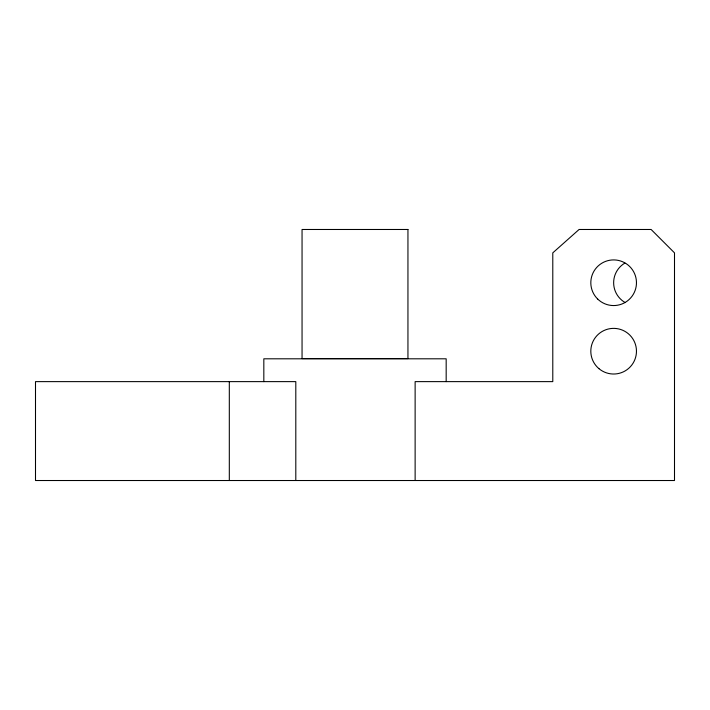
<?xml version="1.0" encoding="UTF-8"?>
<svg xmlns="http://www.w3.org/2000/svg" width="710" height="710" viewBox="0 0 710 710"><rect width="100%" height="100%" fill="white"/><g stroke="black" fill="none" stroke-linecap="round" stroke-linejoin="round"><path stroke-width="1.06" d="M446.173 381.625L446.173 358.807L263.827 358.807L263.827 381.625M415.128 480.519L415.128 381.625L552.788 381.625L552.788 252.858L579.085 229.481L651.123 229.481L674.5 252.858L674.5 480.519L35.5 480.519L35.5 381.625L295.804 381.625L295.804 480.519M229.312 381.625L229.312 480.519M625.244 302.602A22.818 22.818 0 0 1 624.862 263.082M407.948 229.481L302.052 229.481L302.052 358.577L407.948 358.577L407.948 229.481M597.66 299.025A22.818 22.818 0 0 0 635.743 288.429A22.818 22.818 0 0 0 607.529 260.748A22.818 22.818 0 0 0 597.66 299.025M598.956 368.667A22.818 22.818 0 0 0 636.116 355.177A22.818 22.818 0 0 0 605.861 329.742A22.818 22.818 0 0 0 598.956 368.667"/></g></svg>
